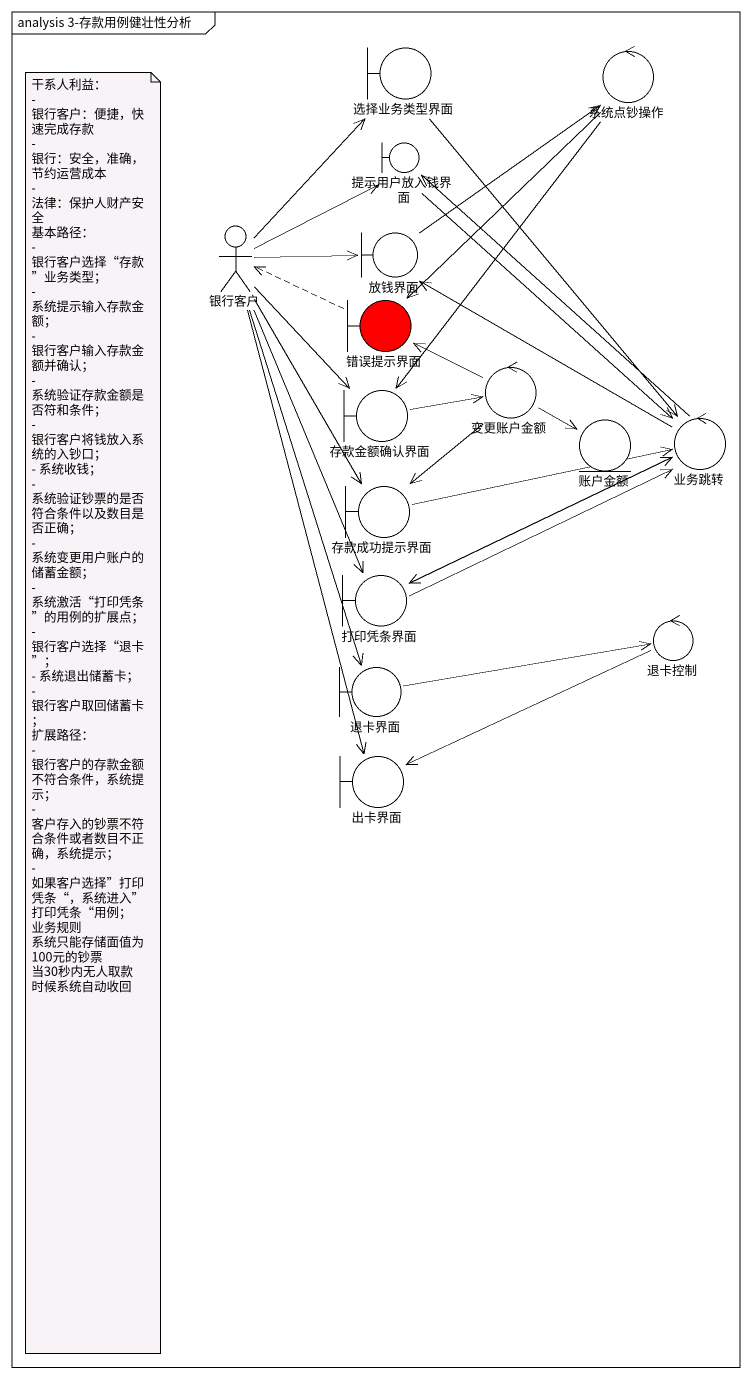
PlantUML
@startuml
mainframe analysis 3-存款用例健壮性分析
boundary 选择业务类型界面
control 系统点钞操作
boundary 提示用户放入钱界面
actor 银行客户
boundary 放钱界面
boundary 错误提示界面 #FF0000
boundary 存款金额确认界面
control 变更账户金额
control 业务跳转
entity 账户金额
boundary 存款成功提示界面
boundary 打印凭条界面
control 退卡控制
boundary 退卡界面
boundary 出卡界面
选择业务类型界面 --> 业务跳转
系统点钞操作 --> 错误提示界面
系统点钞操作 --> 存款金额确认界面
提示用户放入钱界面 --> 业务跳转
银行客户 -up-> 选择业务类型界面
银行客户 -up-> 提示用户放入钱界面
银行客户 -right-> 放钱界面
银行客户 --> 存款金额确认界面
银行客户 --> 存款成功提示界面
银行客户 --> 打印凭条界面
银行客户 --> 退卡界面
银行客户 --> 出卡界面
放钱界面 -up-> 系统点钞操作
错误提示界面 .left.> 银行客户
存款金额确认界面 -right-> 变更账户金额
变更账户金额 -left-> 错误提示界面
变更账户金额 -right-> 账户金额
变更账户金额 --> 存款成功提示界面
业务跳转 -up-> 提示用户放入钱界面
业务跳转 -up-> 放钱界面
业务跳转 -left-> 打印凭条界面
存款成功提示界面 -right-> 业务跳转
打印凭条界面 -right-> 业务跳转
打印凭条界面 -right-> 业务跳转
退卡控制 -left-> 出卡界面
退卡界面 -right-> 退卡控制
note as N1
  干系人利益：
  - 银行客户：便捷，快速完成存款
  - 银行：安全，准确，节约运营成本
  - 法律：保护人财产安全
  基本路径：
  - 银行客户选择“存款”业务类型；
  - 系统提示输入存款金额；
  - 银行客户输入存款金额并确认；
  - 系统验证存款金额是否符和条件；
  - 银行客户将钱放入系统的入钞口；
  - 系统收钱；
  - 系统验证钞票的是否符合条件以及数目是否正确；
  - 系统变更用户账户的储蓄金额；
  - 系统激活“打印凭条”的用例的扩展点；
  - 银行客户选择“退卡”；
  - 系统退出储蓄卡；
  - 银行客户取回储蓄卡；
  扩展路径：
  - 银行客户的存款金额不符合条件，系统提示；
  - 客户存入的钞票不符合条件或者数目不正确，系统提示；
  - 如果客户选择”打印凭条“，系统进入”打印凭条“用例；
  业务规则
  系统只能存储面值为100元的钞票
  当30秒内无人取款时候系统自动收回
end note
@enduml
